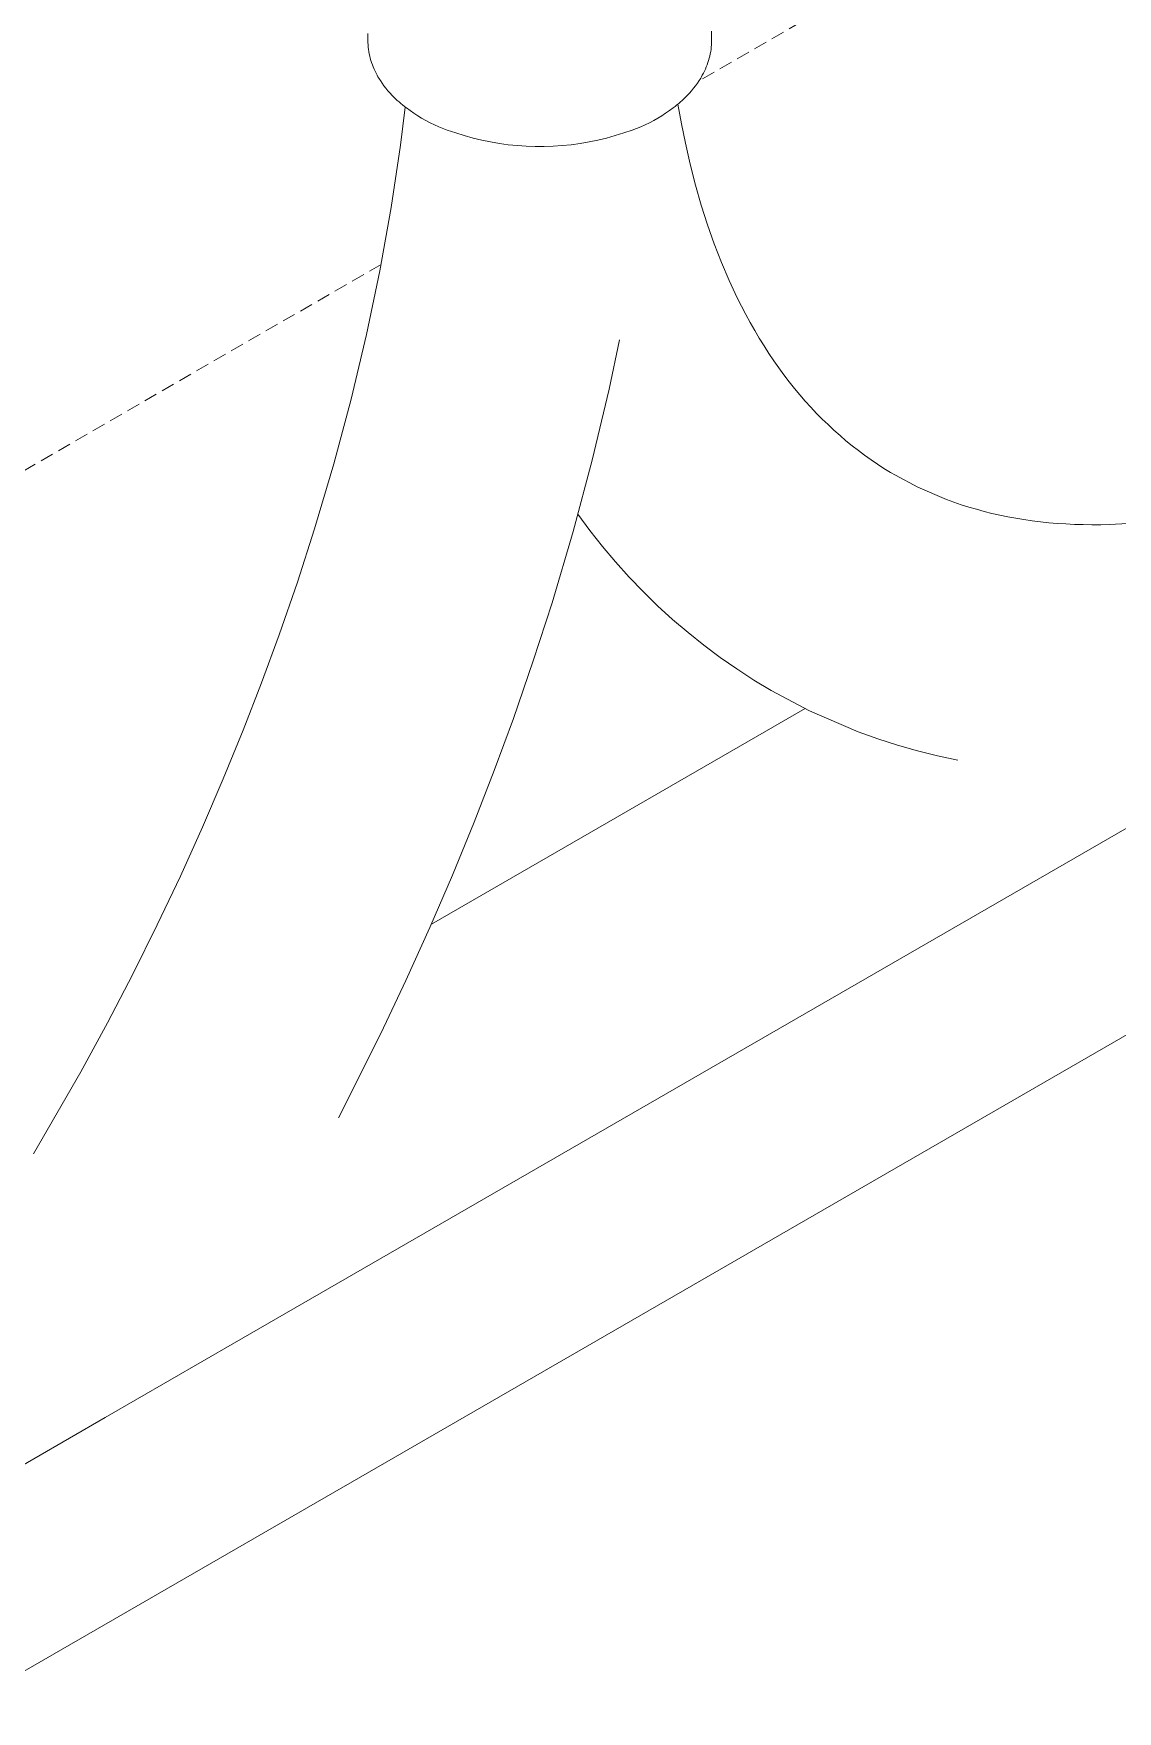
# Model space of a CAD drawing. Header units: millimetres. Extents: x -253 to 4295, y -442 to 2895.
# Drawn here: x 3805.3 to 3908.7, y 460.5 to 620.7 of the extents above; entities that cross this region are included whole.
import ezdxf

# ---------------------------------------------------------------- set-up
doc = ezdxf.new("R2010")
doc.units = ezdxf.units.MM
doc.linetypes.add('HIDDEN', pattern=[1.905, 1.27, -0.635])
doc.layers.add('ZANO_R', color=7, linetype='Continuous', lineweight=0)
doc.layers.add('ZANO_R_przerywana', color=7, linetype='HIDDEN', lineweight=0)

msp = doc.modelspace()

# ---------------------------------------------------------------- linework, layer by layer
at = {"layer": 'ZANO_R'}
for p, q in [((3837.17, 620.03), (3837.17, 620.67)), ((3837.18, 619.81), (3837.17, 620.03)), ((3837.19, 619.6), (3837.18, 619.81)), ((3869.96, 619.81), (3869.95, 619.6)), ((3869.96, 620.89), (3869.97, 620.67)), ((3869.97, 620.03), (3869.96, 619.81)), ((3869.97, 620.03), (3869.97, 620.67)), ((3837.21, 619.38), (3837.19, 619.6)), ((3837.23, 619.16), (3837.21, 619.38)), ((3837.26, 618.95), (3837.23, 619.16)), ((3837.3, 618.73), (3837.26, 618.95)), ((3837.35, 618.52), (3837.3, 618.73)), ((3837.4, 618.31), (3837.35, 618.52)), ((3837.46, 618.1), (3837.4, 618.31)), ((3837.53, 617.9), (3837.46, 618.1)), ((3869.68, 618.1), (3869.61, 617.9)), ((3869.74, 618.31), (3869.68, 618.1)), ((3869.79, 618.52), (3869.74, 618.31)), ((3869.84, 618.73), (3869.79, 618.52)), ((3869.88, 618.95), (3869.84, 618.73)), ((3869.91, 619.16), (3869.88, 618.95)), ((3869.94, 619.38), (3869.91, 619.16)), ((3869.95, 619.6), (3869.94, 619.38)), ((3837.6, 617.69), (3837.53, 617.9)), ((3837.68, 617.49), (3837.6, 617.69)), ((3837.76, 617.28), (3837.68, 617.49)), ((3837.86, 617.08), (3837.76, 617.28)), ((3837.95, 616.88), (3837.86, 617.08)), ((3838.06, 616.69), (3837.95, 616.88)), ((3838.13, 616.56), (3838.06, 616.69)), ((3838.2, 616.43), (3838.13, 616.56)), ((3869.01, 616.56), (3868.94, 616.43)), ((3869.08, 616.69), (3869.01, 616.56)), ((3869.19, 616.88), (3869.08, 616.69)), ((3869.28, 617.08), (3869.19, 616.88)), ((3869.38, 617.28), (3869.28, 617.08)), ((3869.46, 617.49), (3869.38, 617.28)), ((3869.54, 617.69), (3869.46, 617.49)), ((3869.61, 617.9), (3869.54, 617.69)), ((3838.28, 616.31), (3838.2, 616.43)), ((3838.36, 616.18), (3838.28, 616.31)), ((3838.53, 615.93), (3838.36, 616.18)), ((3838.7, 615.69), (3838.53, 615.93)), ((3838.89, 615.45), (3838.7, 615.69)), ((3839.08, 615.21), (3838.89, 615.45)), ((3839.29, 614.98), (3839.08, 615.21)), ((3839.5, 614.76), (3839.29, 614.98)), ((3867.85, 614.98), (3867.64, 614.76)), ((3868.06, 615.21), (3867.85, 614.98)), ((3868.25, 615.45), (3868.06, 615.21)), ((3868.44, 615.69), (3868.25, 615.45)), ((3868.61, 615.93), (3868.44, 615.69)), ((3868.78, 616.18), (3868.61, 615.93)), ((3868.86, 616.31), (3868.78, 616.18)), ((3868.94, 616.43), (3868.86, 616.31)), ((3839.65, 614.6), (3839.5, 614.76)), ((3839.81, 614.45), (3839.65, 614.6)), ((3839.97, 614.3), (3839.81, 614.45)), ((3840.14, 614.15), (3839.97, 614.3)), ((3840.31, 614), (3840.14, 614.15)), ((3840.28, 610.03), (3840.73, 613.66)), ((3840.48, 613.86), (3840.31, 614)), ((3840.66, 613.72), (3840.48, 613.86)), ((3840.84, 613.58), (3840.66, 613.72)), ((3841.2, 613.32), (3840.84, 613.58)), ((3841.56, 613.07), (3841.2, 613.32)), ((3865.95, 613.32), (3865.58, 613.07)), ((3866.3, 613.58), (3865.95, 613.32)), ((3866.48, 613.72), (3866.3, 613.58)), ((3866.66, 613.86), (3866.48, 613.72)), ((3866.83, 614), (3866.66, 613.86)), ((3866.76, 613.94), (3867.09, 612.07)), ((3867, 614.15), (3866.83, 614)), ((3867.17, 614.3), (3867, 614.15)), ((3867.33, 614.45), (3867.17, 614.3)), ((3867.49, 614.6), (3867.33, 614.45)), ((3867.64, 614.76), (3867.49, 614.6)), ((3841.93, 612.83), (3841.56, 613.07)), ((3842.3, 612.61), (3841.93, 612.83)), ((3842.7, 612.39), (3842.3, 612.61)), ((3843.11, 612.17), (3842.7, 612.39)), ((3843.52, 611.97), (3843.11, 612.17)), ((3843.94, 611.78), (3843.52, 611.97)), ((3844.74, 611.47), (3843.94, 611.78)), ((3863.2, 611.78), (3862.4, 611.47)), ((3863.62, 611.97), (3863.2, 611.78)), ((3864.03, 612.17), (3863.62, 611.97)), ((3864.44, 612.39), (3864.03, 612.17)), ((3864.84, 612.61), (3864.44, 612.39)), ((3865.21, 612.83), (3864.84, 612.61)), ((3865.58, 613.07), (3865.21, 612.83)), ((3867.09, 612.07), (3867.46, 610.21)), ((3845.55, 611.19), (3844.74, 611.47)), ((3846.37, 610.93), (3845.55, 611.19)), ((3847.2, 610.7), (3846.37, 610.93)), ((3848.03, 610.5), (3847.2, 610.7)), ((3848.87, 610.33), (3848.03, 610.5)), ((3849.72, 610.19), (3848.87, 610.33)), ((3850.57, 610.07), (3849.72, 610.19)), ((3857.42, 610.19), (3856.57, 610.07)), ((3858.27, 610.33), (3857.42, 610.19)), ((3859.11, 610.5), (3858.27, 610.33)), ((3859.94, 610.7), (3859.11, 610.5)), ((3860.77, 610.93), (3859.94, 610.7)), ((3861.59, 611.19), (3860.77, 610.93)), ((3862.4, 611.47), (3861.59, 611.19)), ((3867.46, 610.21), (3867.92, 608.21)), ((3839.4, 604.08), (3840.28, 610.03)), ((3851.43, 609.98), (3850.57, 610.07)), ((3852.28, 609.93), (3851.43, 609.98)), ((3853.14, 609.9), (3852.28, 609.93)), ((3854, 609.9), (3853.14, 609.9)), ((3854.86, 609.93), (3854, 609.9)), ((3855.71, 609.98), (3854.86, 609.93)), ((3856.57, 610.07), (3855.71, 609.98)), ((3867.92, 608.21), (3868.42, 606.22)), ((3868.42, 606.22), (3868.97, 604.31)), ((3838.32, 598.04), (3839.4, 604.08)), ((3868.97, 604.31), (3869.57, 602.42)), ((3869.57, 602.42), (3870.21, 600.61)), ((3870.21, 600.61), (3870.91, 598.82)), ((3837.04, 591.94), (3838.32, 598.04)), ((3870.91, 598.82), (3871.63, 597.12)), ((3871.63, 597.12), (3872.42, 595.45)), ((3872.42, 595.45), (3872.81, 594.66)), ((3872.81, 594.66), (3873.22, 593.87)), ((3873.22, 593.87), (3873.65, 593.09)), ((3873.65, 593.09), (3874.09, 592.32)), ((3835.58, 585.78), (3837.04, 591.94)), ((3861.19, 591.44), (3860.19, 586.75)), ((3874.09, 592.32), (3874.52, 591.59)), ((3874.52, 591.59), (3874.97, 590.86)), ((3874.97, 590.86), (3875.44, 590.14)), ((3875.44, 590.14), (3875.91, 589.44)), ((3875.91, 589.44), (3876.39, 588.76)), ((3876.39, 588.76), (3876.87, 588.1)), ((3876.87, 588.1), (3877.37, 587.45)), ((3860.19, 586.75), (3858.57, 579.96)), ((3877.37, 587.45), (3877.88, 586.81)), ((3877.88, 586.81), (3878.39, 586.2)), ((3878.39, 586.2), (3878.91, 585.6)), ((3833.92, 579.6), (3835.58, 585.78)), ((3878.91, 585.6), (3879.44, 585.01)), ((3879.44, 585.01), (3879.99, 584.43)), ((3879.99, 584.43), (3880.53, 583.88)), ((3880.53, 583.88), (3881.08, 583.35)), ((3881.08, 583.35), (3881.64, 582.82)), ((3881.64, 582.82), (3882.22, 582.31)), ((3882.22, 582.31), (3882.79, 581.82)), ((3882.79, 581.82), (3883.37, 581.34)), ((3883.37, 581.34), (3883.97, 580.88)), ((3858.57, 579.96), (3856.75, 573.16)), ((3883.97, 580.88), (3884.57, 580.43)), ((3884.57, 580.43), (3885.18, 580)), ((3885.18, 580), (3885.79, 579.59)), ((3832.08, 573.4), (3833.92, 579.6)), ((3885.79, 579.59), (3886.41, 579.18)), ((3886.41, 579.18), (3887.05, 578.79)), ((3887.05, 578.79), (3887.51, 578.52)), ((3887.51, 578.52), (3889.64, 577.39)), ((3889.64, 577.39), (3892.37, 576.22)), ((3892.37, 576.22), (3893.08, 575.96)), ((3893.08, 575.96), (3893.79, 575.71)), ((3893.79, 575.71), (3894.51, 575.49)), ((3894.51, 575.49), (3895.23, 575.27)), ((3895.23, 575.27), (3895.97, 575.07)), ((3895.97, 575.07), (3896.71, 574.88)), ((3896.71, 574.88), (3897.46, 574.71)), ((3830.45, 568.33), (3832.08, 573.4)), ((3858.36, 573.25), (3857.21, 574.81)), ((3897.46, 574.71), (3898.22, 574.56)), ((3898.22, 574.56), (3898.99, 574.42)), ((3898.99, 574.42), (3899.77, 574.29)), ((3899.77, 574.29), (3900.55, 574.17)), ((3900.55, 574.17), (3901.34, 574.08)), ((3901.34, 574.08), (3902.15, 573.99)), ((3902.15, 573.99), (3902.96, 573.92)), ((3902.96, 573.92), (3903.77, 573.87)), ((3903.77, 573.87), (3904.58, 573.83)), ((3904.58, 573.83), (3905.42, 573.81)), ((3905.42, 573.81), (3906.26, 573.8)), ((3906.26, 573.8), (3907.1, 573.8)), ((3907.1, 573.8), (3907.94, 573.83)), ((3907.94, 573.83), (3909.67, 573.91)), ((3856.75, 573.16), (3854.74, 566.36)), ((3859.56, 571.73), (3858.36, 573.25)), ((3860.8, 570.25), (3859.56, 571.73)), ((3862.1, 568.81), (3860.8, 570.25)), ((3951.19, 568.89), (3828.59, 498.11)), ((3863.44, 567.42), (3862.1, 568.81)), ((3828.71, 563.29), (3830.45, 568.33)), ((3864.82, 566.07), (3863.44, 567.42)), ((3854.74, 566.36), (3852.95, 560.82)), ((3866.25, 564.77), (3864.82, 566.07)), ((3867.72, 563.51), (3866.25, 564.77)), ((3827.03, 558.72), (3828.71, 563.29)), ((3869.23, 562.3), (3867.72, 563.51)), ((3870.78, 561.14), (3869.23, 562.3)), ((3852.95, 560.82), (3851.05, 555.32)), ((3872.37, 560.04), (3870.78, 561.14)), ((3873.99, 558.98), (3872.37, 560.04)), ((3875.65, 557.98), (3873.99, 558.98)), ((3825.27, 554.18), (3827.03, 558.72)), ((3879.31, 556.04), (3875.65, 557.98)), ((3843.23, 535.67), (3878.89, 556.26)), ((3883.96, 554.04), (3879.31, 556.04)), ((3823.37, 549.54), (3825.27, 554.18)), ((3851.05, 555.32), (3849.23, 550.34)), ((3885.82, 553.37), (3883.96, 554.04)), ((3887.7, 552.76), (3885.82, 553.37)), ((3889.6, 552.22), (3887.7, 552.76)), ((3891.52, 551.74), (3889.6, 552.22)), ((3893.45, 551.32), (3891.52, 551.74)), ((3821.39, 544.94), (3823.37, 549.54)), ((3849.23, 550.34), (3847.31, 545.4)), ((3949.98, 548.46), (3815.05, 470.55)), ((3819.28, 540.25), (3821.39, 544.94)), ((3847.31, 545.4), (3845.25, 540.36)), ((3817.07, 535.61), (3819.28, 540.25)), ((3845.25, 540.36), (3843.09, 535.36)), ((3814.74, 530.91), (3817.07, 535.61)), ((3843.09, 535.36), (3840.8, 530.29)), ((3812.32, 526.26), (3814.74, 530.91)), ((3840.8, 530.29), (3838.41, 525.25)), ((3809.78, 521.58), (3812.32, 526.26)), ((3838.41, 525.25), (3834.36, 517.21)), ((3805.27, 513.75), (3809.78, 521.58)), ((3828.59, 498.11), (3824.45, 495.72)), ((3824.45, 495.72), (3812.11, 488.6)), ((3812.11, 488.6), (3794.78, 478.59)), ((3815.05, 470.55), (3797.72, 460.55))]:
    msp.add_line(p, q, dxfattribs=at)
at = {"layer": 'ZANO_R_przerywana'}
for p, q in [((4028.59, 708.43), (3868.76, 616.15)), ((3838.43, 598.64), (3687.3, 511.38))]:
    msp.add_line(p, q, dxfattribs=at)

doc.saveas('drawing.dxf')
